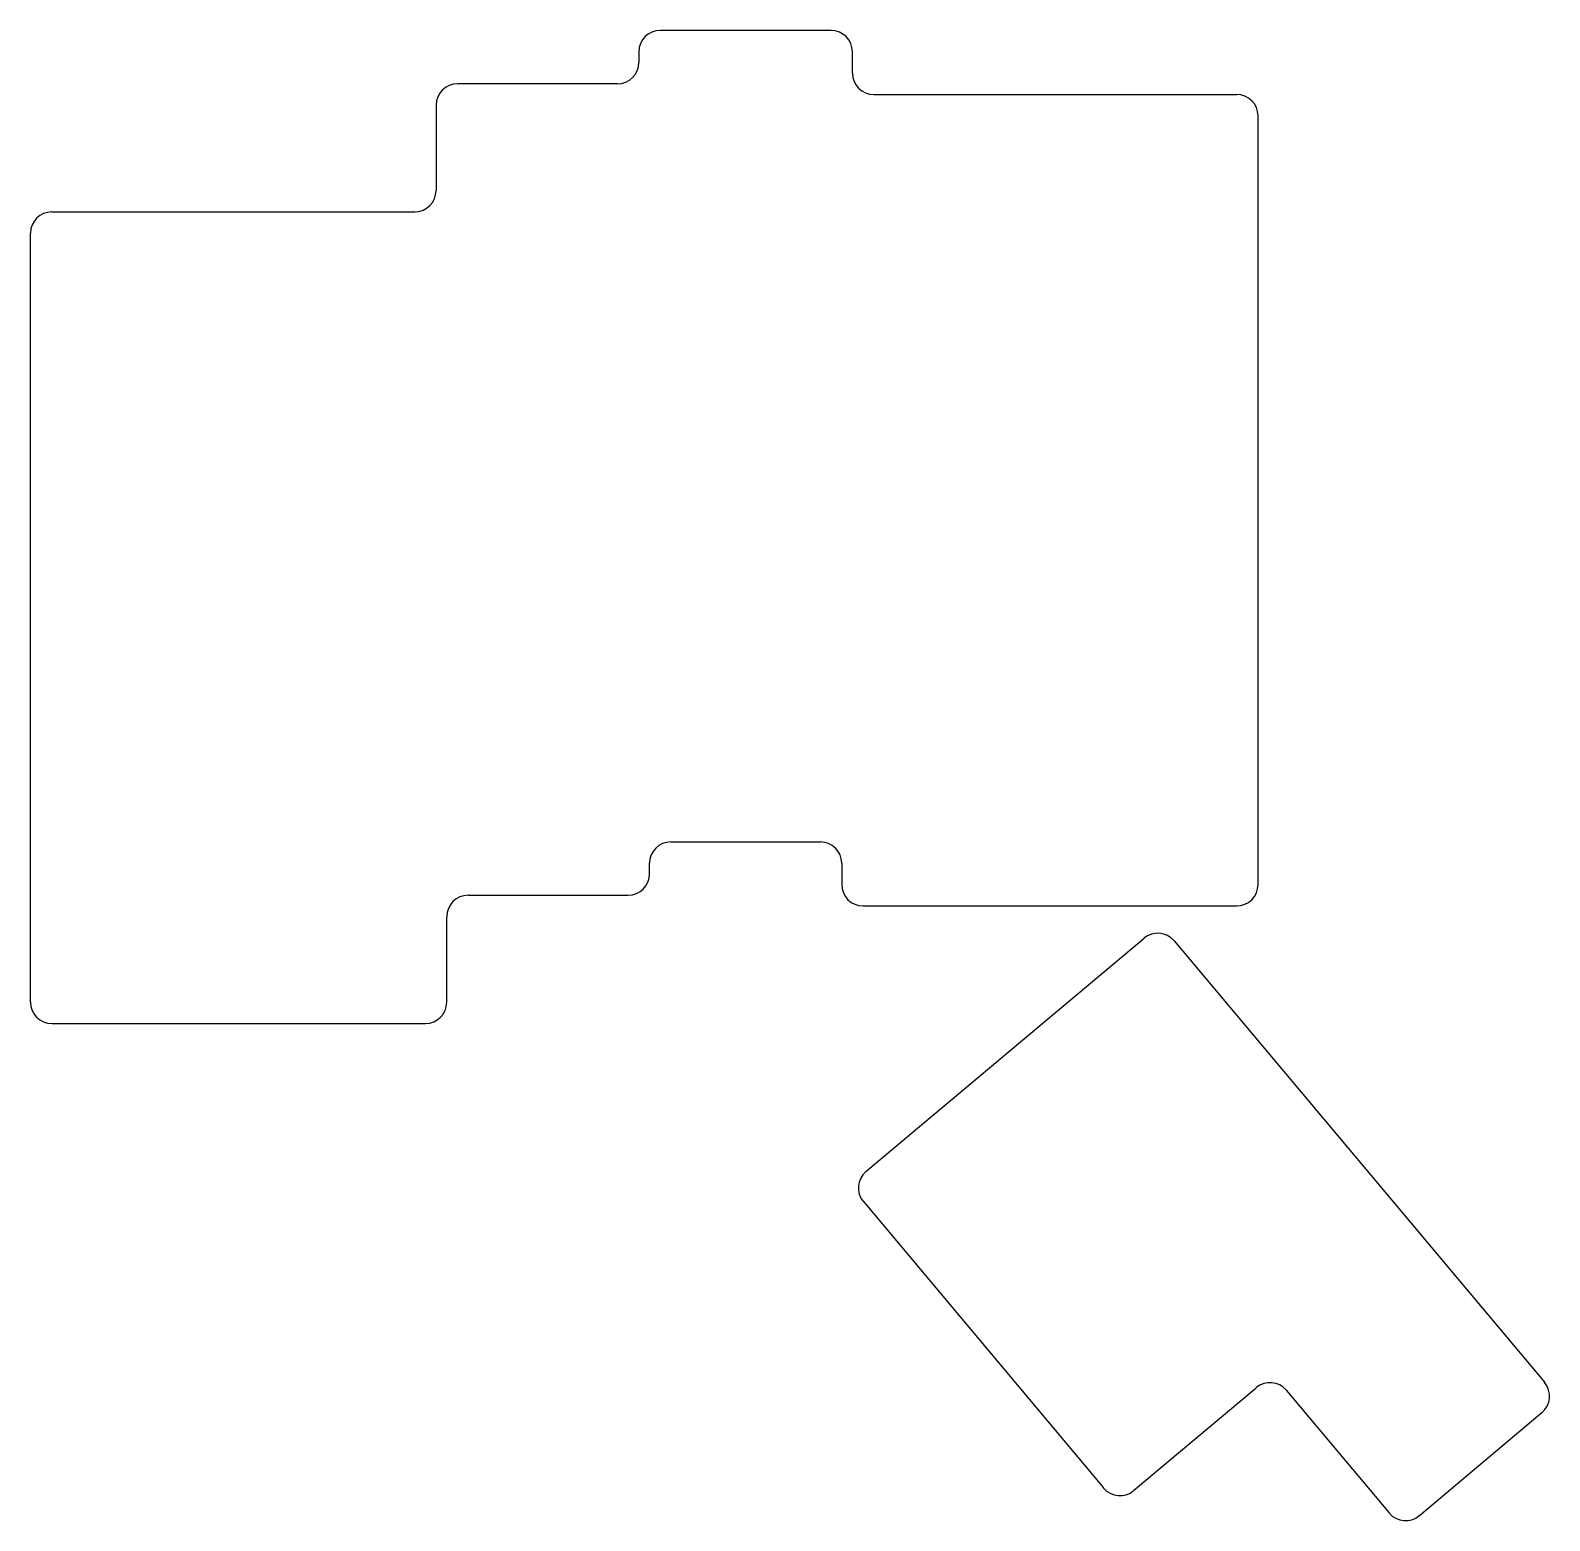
# Model space of a CAD drawing. Header units: millimetres. Extents: x -10 to 132, y -56 to 84.
import ezdxf

# ---------------------------------------------------------------- set-up
doc = ezdxf.new("R2010")
doc.units = ezdxf.units.MM

msp = doc.modelspace()

# ---------------------------------------------------------------- linework, layer by layer
for p, q in [((65, 83.5), (49, 83.5)), ((47, 81.5), (47, 80.5)), ((67, 79.5), (67, 81.5)), ((45, 78.5), (30, 78.5)), ((69, 77.5), (103, 77.5)), ((28, 76.5), (28, 68.5)), ((105, 3.5), (105, 75.5)), ((-8, 66.5), (26, 66.5)), ((-10, -7.5), (-10, 64.5)), ((50, 7.5), (64, 7.5)), ((48, 4.5), (48, 5.5)), ((66, 5.5), (66, 3.5)), ((31, 2.5), (46, 2.5)), ((68, 1.5), (103, 1.5)), ((29, -7.5), (29, 0.5)), ((68.27, -23.37), (94.32, -1.52)), ((97.14, -1.77), (131.85, -43.13)), ((-8, -9.5), (27, -9.5)), ((68.03, -26.19), (90.52, -53)), ((93.34, -53.25), (104.83, -43.61)), ((107.65, -43.85), (117.29, -55.34)), ((120.11, -55.59), (131.6, -45.95))]:
    msp.add_line(p, q)
for centre, start, end in [((49, 81.5), 90, 180), ((65, 81.5), 0, 90), ((45, 80.5), 270, 0), ((30, 76.5), 90, 180), ((69, 79.5), 180, 270), ((103, 75.5), 0, 90), ((26, 68.5), 270, 0), ((-8, 64.5), 90, 180), ((50, 5.5), 90, 180), ((64, 5.5), 0, 90), ((46, 4.5), 270, 0), ((68, 3.5), 180, 270), ((103, 3.5), 270, 0), ((31, 0.5), 90, 180), ((95.6, -3.05), 40, 130), ((-8, -7.5), 180, 270), ((27, -7.5), 270, 0), ((69.56, -24.91), 130, 220), ((106.12, -45.14), 40, 130), ((130.31, -44.42), 310, 40), ((92.06, -51.72), 220, 310), ((118.82, -54.06), 220, 310)]:
    msp.add_arc(centre, 2, start, end)

doc.saveas('drawing.dxf')
